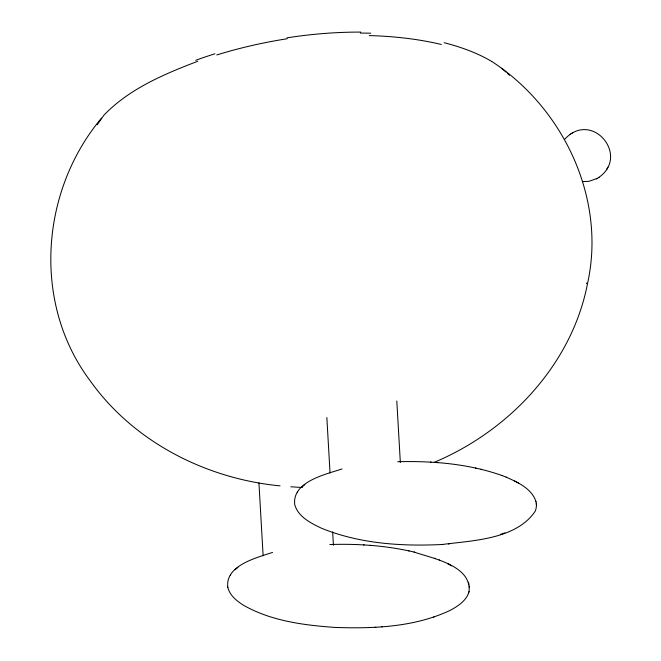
<?xml version="1.0" encoding="UTF-8"?>
<svg xmlns="http://www.w3.org/2000/svg" width="661" height="661" viewBox="0 0 661 661"><rect width="100%" height="100%" fill="white"/><g stroke="black" fill="none" stroke-linecap="round" stroke-linejoin="round"><path stroke-width="0.99" d="M586.604 283.676L586.704 283.007M469.021 591.669C471.896 565.271 431.625 558.223 414.117 552.059M227.772 587.117C229.491 595.255 236.671 600.857 243.281 605.129C271.101 621.051 303.87 625.223 335.334 627.446C374.126 628.768 414.926 627.099 450.571 610.177C457.899 606.129 465.972 600.94 468.756 592.587M468.674 592.876L469.079 591.488M598.502 177.627C630.536 156.062 591.777 109.123 564.403 139.587M272.547 552.406C257.179 557.653 224.98 565.221 227.814 587.389M341.993 468.963C326.129 474.301 291.98 481.497 294.732 504.616C298.094 516.869 310.967 523.198 321.527 528.246C359.708 543.813 401.946 546.507 442.73 544.466M606.484 169.662L607.872 167.175M230.367 575.194L230.681 574.673M297.285 492.412L297.599 491.891M97.217 124.764L103.926 115.171C129.325 88.731 164.143 74.098 197.813 61.258M101.505 118.112C40.304 191.153 32.1 303.515 90.21 380.835C133.687 441.978 206.149 478.771 280.066 485.86M304.903 484.554L301.961 486.992M237.985 567.328L235.043 569.765M570.129 134.332L570.674 134.018M572.203 133.117L572.781 132.77M582.316 181.585L588.844 181.354L596.974 178.528M596.396 178.867L599.048 177.305M442.06 544.515C472.301 540.516 516.39 539.55 535.228 511.143C536.501 508.053 536.831 504.55 535.889 501.319M434.31 462.295C509.259 430.774 572.178 364.244 587.637 282.999C606.228 198.49 563.503 108.239 492.098 61.68L491.949 61.589M500.41 534.427L504.913 532.873M433.492 617.2L433.98 617.035M216.758 54.946C239.803 47.848 263.359 42.469 287.18 38.751M448.579 544.036L449.232 543.986M375.142 627.289L375.812 627.248M381.661 626.818L382.314 626.768M397.748 461.733C432.938 460.808 468.839 463.782 502.211 475.598M329.847 544.54C358.287 543.573 386.958 545.639 414.687 552.183M360.295 33.05L370.78 33.199M302.267 487.512L290.799 486.777M430.41 462.122L431.079 462.171M437.086 462.584L437.764 462.634M363.492 544.904L364.161 544.953M370.168 545.366L370.846 545.416M475.441 468.013L476.036 468.145M481.034 469.277L481.605 469.409M408.523 550.787L409.118 550.919M444.167 42.701C460.659 46.972 476.928 52.706 491.644 61.407M506.169 477.135C517.637 482.266 531.758 488.52 535.955 501.517M434.822 558.198L435.293 558.38M439.251 559.917L439.697 560.09M501.74 475.416L506.615 477.308M518.521 483.084L514.605 480.96M451.603 565.857L447.687 563.734M501.79 68.314L506.004 72.107M507.408 73.371L509.515 75.263M469.037 584.299L468.335 582.176M536.41 504.872L536.278 503.244M469.492 587.646L469.36 586.026M396.798 400.971L400.343 462.485M326.84 417.537L330.046 473.028M332.657 531.931L333.425 545.259M258.922 482.844L263.128 555.802M369.226 35.57A209.223 86.508 -6.4 0 1 441.275 44.477M286.932 37.859A209.215 91.177 -7.4 0 1 360.79 32.092M195.722 60.291A216.825 80.088 -8.2 0 1 214.916 53.797"/></g></svg>
